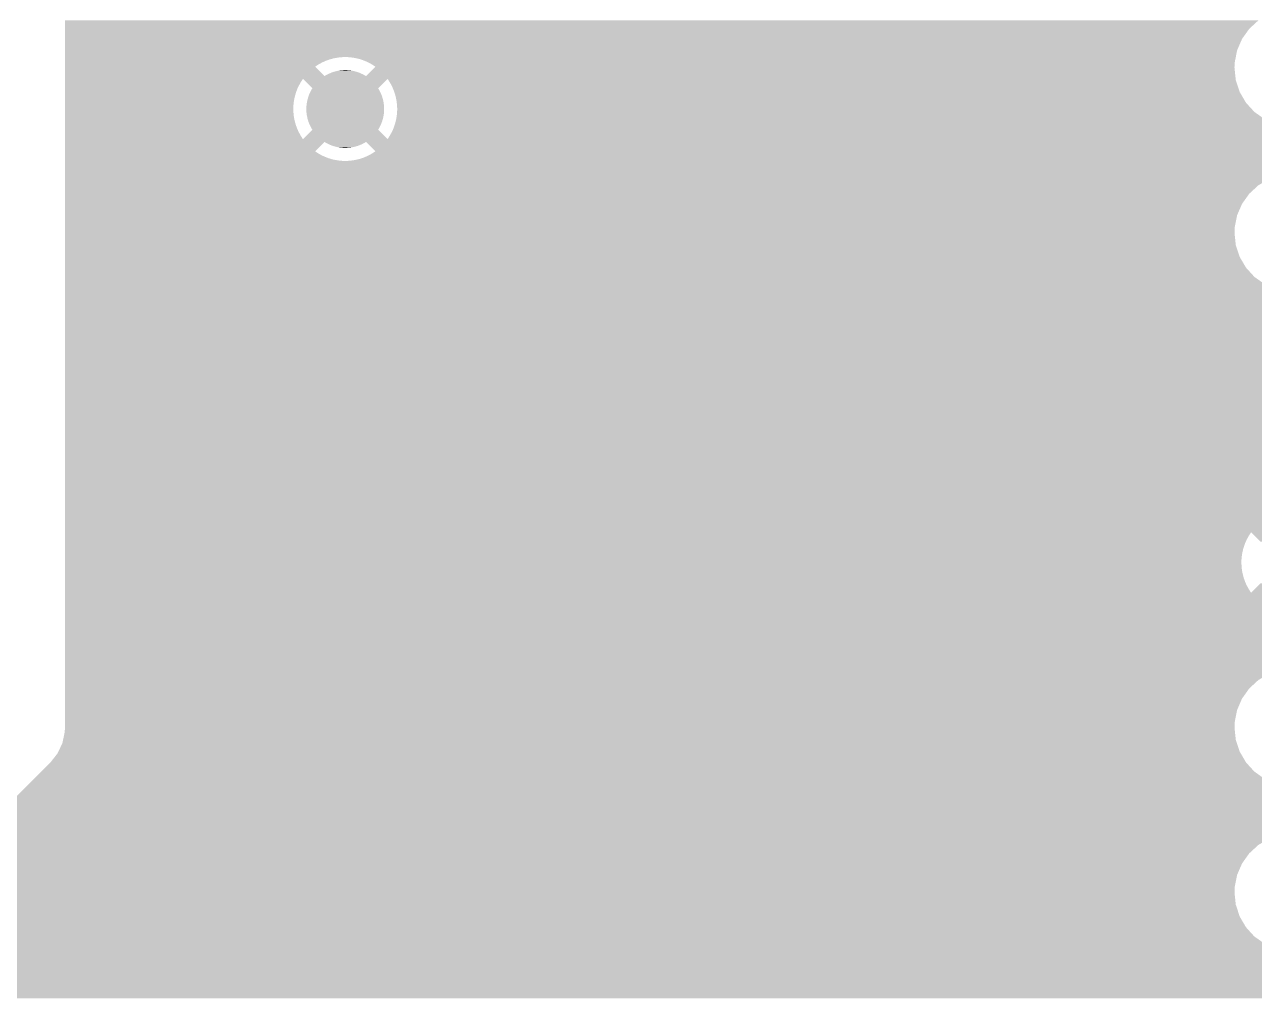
# Model space of a CAD drawing. Extents: x 295 to 953, y 10 to 290.
# Drawn here: x 656.18 to 675.13, y 181.44 to 196.4 of the extents above; entities that cross this region are included whole.
import ezdxf

# ---------------------------------------------------------------- set-up
doc = ezdxf.new("R2010")
doc.units = 0
doc.header["$LTSCALE"] = 5
doc.header["$MEASUREMENT"] = 0
doc.layers.add('FROMC1', color=7, linetype='CONTINUOUS')

msp = doc.modelspace()

# ---------------------------------------------------------------- linework, layer by layer
at = {"layer": 'FROMC1'}
for points in [[(656.805, 196.33), (656.805, 196.46), (675.048, 196.33), (675.189, 196.46)], [(656.805, 196.174), (656.805, 196.33), (674.937, 196.174), (675.048, 196.33)], [(656.805, 195.998), (656.805, 196.174), (674.861, 195.998), (674.937, 196.174)], [(656.805, 195.895), (656.805, 195.998), (674.841, 195.895), (674.861, 195.998)], [(656.805, 195.892), (656.805, 195.895), (661.048, 195.892), (661.105, 195.895)], [(656.805, 195.884), (656.805, 195.892), (660.992, 195.884), (661.048, 195.892)], [(661.162, 195.894), (661.105, 195.895), (674.841, 195.894), (674.841, 195.895)], [(661.219, 195.889), (661.162, 195.894), (674.84, 195.889), (674.841, 195.894)], [(661.275, 195.88), (661.219, 195.889), (674.838, 195.88), (674.84, 195.889)], [(656.805, 195.873), (656.805, 195.884), (660.936, 195.873), (660.992, 195.884)], [(656.805, 195.858), (656.805, 195.873), (660.881, 195.858), (660.936, 195.873)], [(656.805, 195.839), (656.805, 195.858), (660.827, 195.839), (660.881, 195.858)], [(656.805, 195.816), (656.805, 195.839), (660.775, 195.816), (660.827, 195.839)], [(656.805, 195.789), (656.805, 195.816), (660.724, 195.789), (660.775, 195.816)], [(656.805, 195.759), (656.805, 195.789), (660.676, 195.759), (660.724, 195.789)], [(656.805, 195.746), (656.805, 195.759), (660.658, 195.746), (660.676, 195.759)], [(656.805, 195.602), (656.805, 195.746), (660.802, 195.602), (660.658, 195.746)], [(661.331, 195.868), (661.275, 195.88), (674.836, 195.868), (674.838, 195.88)], [(661.385, 195.851), (661.331, 195.868), (674.832, 195.851), (674.836, 195.868)], [(661.438, 195.83), (661.385, 195.851), (674.828, 195.83), (674.832, 195.851)], [(661.481, 195.81), (661.438, 195.83), (674.824, 195.81), (674.828, 195.83)], [(661.443, 195.602), (661.571, 195.73), (674.834, 195.602), (674.821, 195.73)], [(661.49, 195.806), (661.481, 195.81), (674.824, 195.806), (674.824, 195.81)], [(661.54, 195.778), (661.49, 195.806), (674.823, 195.778), (674.824, 195.806)], [(661.587, 195.746), (661.54, 195.778), (674.821, 195.746), (674.823, 195.778)], [(661.571, 195.73), (661.587, 195.746), (674.821, 195.73), (674.821, 195.746)], [(656.805, 195.56), (656.805, 195.602), (674.839, 195.56), (674.834, 195.602)], [(656.805, 195.602), (656.805, 195.602), (660.803, 195.602), (660.802, 195.602)], [(656.805, 195.512), (656.805, 195.56), (660.44, 195.512), (660.471, 195.56)], [(656.805, 195.462), (656.805, 195.512), (660.412, 195.462), (660.44, 195.512)], [(660.616, 195.415), (660.471, 195.56), (661.629, 195.415), (661.774, 195.56)], [(660.803, 195.602), (660.831, 195.619), (661.443, 195.602), (661.413, 195.619)], [(660.831, 195.619), (660.846, 195.626), (661.413, 195.619), (661.4, 195.626)], [(660.846, 195.626), (660.875, 195.641), (661.4, 195.626), (661.369, 195.641)], [(660.875, 195.641), (660.891, 195.647), (661.369, 195.641), (661.355, 195.647)], [(660.891, 195.647), (660.921, 195.66), (661.355, 195.647), (661.323, 195.66)], [(660.921, 195.66), (660.938, 195.665), (661.323, 195.66), (661.309, 195.665)], [(660.938, 195.665), (660.968, 195.674), (661.309, 195.665), (661.275, 195.674)], [(660.968, 195.674), (660.986, 195.678), (661.275, 195.674), (661.261, 195.678)], [(660.986, 195.678), (661.016, 195.685), (661.261, 195.678), (661.226, 195.685)], [(661.016, 195.685), (661.035, 195.688), (661.226, 195.685), (661.213, 195.688)], [(661.035, 195.688), (661.065, 195.692), (661.213, 195.688), (661.176, 195.692)], [(661.065, 195.692), (661.089, 195.693), (661.176, 195.692), (661.164, 195.693)], [(661.089, 195.693), (661.115, 195.694), (661.164, 195.693), (661.115, 195.694)], [(661.788, 195.539), (661.774, 195.56), (674.841, 195.539), (674.839, 195.56)], [(661.796, 195.527), (661.788, 195.539), (674.845, 195.527), (674.841, 195.539)], [(661.825, 195.478), (661.796, 195.527), (674.861, 195.478), (674.845, 195.527)], [(656.805, 195.411), (656.805, 195.462), (660.387, 195.411), (660.412, 195.462)], [(656.805, 195.358), (656.805, 195.411), (660.367, 195.358), (660.387, 195.411)], [(656.805, 195.303), (656.805, 195.358), (660.35, 195.303), (660.367, 195.358)], [(660.556, 195.289), (660.57, 195.328), (661.69, 195.289), (661.675, 195.328)], [(660.57, 195.328), (660.574, 195.335), (661.675, 195.328), (661.672, 195.335)], [(660.574, 195.335), (660.591, 195.372), (661.672, 195.335), (661.654, 195.372)], [(660.591, 195.372), (660.595, 195.379), (661.654, 195.372), (661.65, 195.379)], [(660.595, 195.379), (660.616, 195.415), (661.65, 195.379), (661.629, 195.415)], [(661.851, 195.427), (661.825, 195.478), (674.878, 195.427), (674.861, 195.478)], [(661.872, 195.374), (661.851, 195.427), (674.895, 195.374), (674.878, 195.427)], [(661.878, 195.357), (661.872, 195.374), (674.901, 195.357), (674.895, 195.374)], [(661.89, 195.32), (661.878, 195.357), (674.923, 195.32), (674.901, 195.357)], [(661.904, 195.265), (661.89, 195.32), (674.955, 195.265), (674.923, 195.32)], [(656.805, 195.248), (656.805, 195.303), (660.337, 195.248), (660.35, 195.303)], [(656.805, 195.191), (656.805, 195.248), (660.328, 195.191), (660.337, 195.248)], [(656.805, 195.134), (656.805, 195.191), (660.323, 195.134), (660.328, 195.191)], [(656.805, 195.077), (656.805, 195.134), (660.323, 195.077), (660.323, 195.134)], [(660.523, 195.095), (660.525, 195.136), (661.722, 195.095), (661.72, 195.136)], [(660.525, 195.144), (660.53, 195.185), (661.72, 195.144), (661.715, 195.185)], [(660.525, 195.136), (660.525, 195.144), (661.72, 195.136), (661.72, 195.144)], [(660.53, 195.185), (660.532, 195.193), (661.715, 195.185), (661.714, 195.193)], [(660.532, 195.193), (660.539, 195.234), (661.714, 195.193), (661.705, 195.234)], [(660.539, 195.234), (660.542, 195.242), (661.705, 195.234), (661.704, 195.242)], [(660.542, 195.242), (660.553, 195.281), (661.704, 195.242), (661.692, 195.281)], [(660.553, 195.281), (660.556, 195.289), (661.692, 195.281), (661.69, 195.289)], [(661.915, 195.209), (661.904, 195.265), (674.988, 195.209), (674.955, 195.265)], [(661.916, 195.192), (661.915, 195.209), (674.998, 195.192), (674.988, 195.209)], [(661.921, 195.152), (661.916, 195.192), (675.034, 195.152), (674.998, 195.192)], [(661.923, 195.095), (661.921, 195.152), (675.086, 195.095), (675.034, 195.152)], [(656.805, 195.021), (656.805, 195.077), (660.326, 195.021), (660.323, 195.077)], [(656.805, 194.964), (656.805, 195.021), (660.333, 194.964), (660.326, 195.021)], [(656.805, 194.908), (656.805, 194.964), (660.345, 194.908), (660.333, 194.964)], [(660.525, 195.054), (660.523, 195.095), (661.721, 195.054), (661.722, 195.095)], [(660.525, 195.046), (660.525, 195.054), (661.72, 195.046), (661.721, 195.054)], [(660.53, 195.005), (660.525, 195.046), (661.715, 195.005), (661.72, 195.046)], [(660.531, 194.997), (660.53, 195.005), (661.714, 194.997), (661.715, 195.005)], [(660.54, 194.956), (660.531, 194.997), (661.706, 194.956), (661.714, 194.997)], [(660.541, 194.948), (660.54, 194.956), (661.704, 194.948), (661.706, 194.956)], [(660.553, 194.909), (660.541, 194.948), (661.692, 194.909), (661.704, 194.948)], [(661.907, 194.939), (661.908, 194.942), (675.283, 194.939), (675.279, 194.942)], [(661.908, 194.942), (661.917, 194.999), (675.279, 194.942), (675.2, 194.999)], [(661.917, 194.999), (661.921, 195.05), (675.2, 194.999), (675.127, 195.05)], [(661.921, 195.05), (661.922, 195.056), (675.127, 195.05), (675.123, 195.056)], [(661.922, 195.056), (661.923, 195.095), (675.123, 195.056), (675.086, 195.095)], [(656.805, 194.853), (656.805, 194.908), (660.36, 194.853), (660.345, 194.908)], [(656.805, 194.8), (656.805, 194.853), (660.379, 194.8), (660.36, 194.853)], [(656.805, 194.747), (656.805, 194.8), (660.402, 194.747), (660.379, 194.8)], [(660.471, 194.63), (660.616, 194.775), (661.774, 194.63), (661.629, 194.775)], [(660.555, 194.901), (660.553, 194.909), (661.689, 194.901), (661.692, 194.909)], [(660.57, 194.862), (660.555, 194.901), (661.675, 194.862), (661.689, 194.901)], [(660.573, 194.855), (660.57, 194.862), (661.672, 194.855), (661.675, 194.862)], [(660.591, 194.818), (660.573, 194.855), (661.654, 194.818), (661.672, 194.855)], [(660.595, 194.811), (660.591, 194.818), (661.65, 194.811), (661.654, 194.818)], [(660.616, 194.775), (660.595, 194.811), (661.629, 194.775), (661.65, 194.811)], [(661.843, 194.747), (661.858, 194.779), (702.312, 194.747), (702.298, 194.779)], [(661.858, 194.779), (661.866, 194.8), (702.298, 194.779), (702.289, 194.8)], [(661.866, 194.8), (661.875, 194.823), (702.289, 194.8), (702.281, 194.823)], [(661.875, 194.823), (661.876, 194.827), (675.728, 194.823), (675.648, 194.827)], [(661.876, 194.827), (661.878, 194.832), (675.648, 194.827), (675.619, 194.832)], [(661.878, 194.832), (661.888, 194.864), (675.619, 194.832), (675.46, 194.864)], [(661.888, 194.864), (661.895, 194.887), (675.46, 194.864), (675.406, 194.887)], [(661.895, 194.887), (661.907, 194.939), (675.406, 194.887), (675.283, 194.939)], [(656.805, 194.697), (656.805, 194.747), (660.429, 194.697), (660.402, 194.747)], [(656.805, 194.648), (656.805, 194.697), (660.459, 194.648), (660.429, 194.697)], [(656.805, 194.63), (656.805, 194.648), (660.471, 194.63), (660.459, 194.648)], [(656.805, 194.588), (656.805, 194.63), (778.724, 194.588), (778.766, 194.63)], [(656.805, 194.444), (656.805, 194.588), (660.658, 194.444), (660.802, 194.588)], [(656.805, 194.588), (656.805, 194.588), (660.802, 194.588), (660.803, 194.588)], [(660.832, 194.571), (660.803, 194.588), (661.414, 194.571), (661.443, 194.588)], [(660.845, 194.564), (660.832, 194.571), (661.399, 194.564), (661.414, 194.571)], [(660.876, 194.549), (660.845, 194.564), (661.37, 194.549), (661.399, 194.564)], [(661.587, 194.444), (661.443, 194.588), (702.568, 194.444), (702.712, 194.588)], [(661.443, 194.588), (661.443, 194.588), (702.712, 194.588), (702.713, 194.588)], [(661.774, 194.63), (661.786, 194.648), (702.381, 194.63), (702.369, 194.648)], [(661.786, 194.648), (661.805, 194.678), (702.369, 194.648), (702.35, 194.678)], [(661.805, 194.678), (661.816, 194.697), (702.35, 194.678), (702.339, 194.697)], [(661.816, 194.697), (661.833, 194.728), (702.339, 194.697), (702.322, 194.728)], [(661.833, 194.728), (661.843, 194.747), (702.322, 194.728), (702.312, 194.747)], [(656.805, 194.412), (656.805, 194.444), (660.706, 194.412), (660.658, 194.444)], [(656.805, 194.384), (656.805, 194.412), (660.755, 194.384), (660.706, 194.412)], [(656.805, 194.36), (656.805, 194.384), (660.807, 194.36), (660.755, 194.384)], [(660.89, 194.543), (660.876, 194.549), (661.354, 194.543), (661.37, 194.549)], [(660.922, 194.53), (660.89, 194.543), (661.324, 194.53), (661.354, 194.543)], [(660.936, 194.525), (660.922, 194.53), (661.307, 194.525), (661.324, 194.53)], [(660.97, 194.516), (660.936, 194.525), (661.277, 194.516), (661.307, 194.525)], [(660.984, 194.512), (660.97, 194.516), (661.259, 194.512), (661.277, 194.516)], [(661.019, 194.505), (660.984, 194.512), (661.229, 194.505), (661.259, 194.512)], [(661.032, 194.502), (661.019, 194.505), (661.21, 194.502), (661.229, 194.505)], [(661.069, 194.498), (661.032, 194.502), (661.18, 194.498), (661.21, 194.502)], [(661.081, 194.497), (661.069, 194.498), (661.156, 194.497), (661.18, 194.498)], [(661.13, 194.496), (661.081, 194.497), (661.13, 194.496), (661.156, 194.497)], [(661.437, 194.36), (661.47, 194.374), (702.717, 194.36), (702.686, 194.374)], [(661.47, 194.374), (661.489, 194.384), (702.686, 194.374), (702.665, 194.384)], [(661.489, 194.384), (661.521, 194.401), (702.665, 194.384), (702.635, 194.401)], [(661.521, 194.401), (661.539, 194.412), (702.635, 194.401), (702.616, 194.412)], [(661.539, 194.412), (661.569, 194.431), (702.616, 194.412), (702.587, 194.431)], [(661.569, 194.431), (661.587, 194.444), (702.587, 194.431), (702.568, 194.444)], [(656.805, 194.339), (656.805, 194.36), (660.86, 194.339), (660.807, 194.36)], [(656.805, 194.322), (656.805, 194.339), (660.914, 194.322), (660.86, 194.339)], [(656.805, 194.31), (656.805, 194.322), (660.97, 194.31), (660.914, 194.322)], [(656.805, 194.301), (656.805, 194.31), (661.026, 194.301), (660.97, 194.31)], [(656.805, 194.296), (656.805, 194.301), (661.083, 194.296), (661.026, 194.301)], [(656.805, 194.295), (656.805, 194.296), (661.14, 194.295), (661.083, 194.296)], [(656.805, 194.097), (656.805, 194.295), (778.233, 194.097), (778.431, 194.295)], [(661.14, 194.295), (661.154, 194.296), (703.05, 194.295), (702.993, 194.296)], [(661.154, 194.296), (661.197, 194.298), (702.993, 194.296), (702.964, 194.298)], [(661.197, 194.298), (661.215, 194.301), (702.964, 194.298), (702.936, 194.301)], [(661.215, 194.301), (661.254, 194.306), (702.936, 194.301), (702.905, 194.306)], [(661.254, 194.306), (661.273, 194.31), (702.905, 194.306), (702.88, 194.31)], [(661.273, 194.31), (661.309, 194.317), (702.88, 194.31), (702.848, 194.317)], [(661.309, 194.317), (661.329, 194.322), (702.848, 194.317), (702.824, 194.322)], [(661.329, 194.322), (661.364, 194.332), (702.824, 194.322), (702.792, 194.332)], [(661.364, 194.332), (661.384, 194.339), (702.792, 194.332), (702.77, 194.339)], [(661.384, 194.339), (661.418, 194.351), (702.77, 194.339), (702.738, 194.351)], [(661.418, 194.351), (661.437, 194.36), (702.738, 194.351), (702.717, 194.36)], [(656.805, 194.077), (656.805, 194.097), (675.537, 194.077), (675.728, 194.097)], [(656.805, 194.017), (656.805, 194.077), (675.355, 194.017), (675.537, 194.077)], [(656.805, 193.92), (656.805, 194.017), (675.189, 193.92), (675.355, 194.017)], [(656.805, 193.79), (656.805, 193.92), (675.048, 193.79), (675.189, 193.92)], [(656.805, 193.634), (656.805, 193.79), (674.937, 193.634), (675.048, 193.79)], [(656.805, 193.458), (656.805, 193.634), (674.861, 193.458), (674.937, 193.634)], [(656.805, 193.27), (656.805, 193.458), (674.824, 193.27), (674.861, 193.458)], [(656.805, 193.19), (656.805, 193.27), (674.821, 193.19), (674.824, 193.27)], [(656.805, 192.999), (656.805, 193.19), (674.841, 192.999), (674.821, 193.19)], [(656.805, 192.817), (656.805, 192.999), (674.901, 192.817), (674.841, 192.999)], [(656.805, 192.652), (656.805, 192.817), (674.998, 192.652), (674.901, 192.817)], [(656.805, 192.51), (656.805, 192.652), (675.127, 192.51), (674.998, 192.652)], [(656.805, 192.399), (656.805, 192.51), (675.283, 192.399), (675.127, 192.51)], [(656.805, 192.324), (656.805, 192.399), (675.46, 192.324), (675.283, 192.399)], [(656.805, 192.287), (656.805, 192.324), (675.648, 192.287), (675.46, 192.324)], [(656.805, 192.283), (656.805, 192.287), (675.728, 192.283), (675.648, 192.287)], [(656.805, 192.085), (656.805, 192.283), (776.221, 192.085), (776.419, 192.283)], [(656.805, 192.082), (656.805, 192.085), (679.463, 192.082), (679.52, 192.085)], [(656.805, 192.074), (656.805, 192.082), (679.407, 192.074), (679.463, 192.082)], [(656.805, 192.063), (656.805, 192.074), (679.351, 192.063), (679.407, 192.074)], [(656.805, 192.048), (656.805, 192.063), (679.296, 192.048), (679.351, 192.063)], [(656.805, 192.029), (656.805, 192.048), (679.242, 192.029), (679.296, 192.048)], [(656.805, 192.006), (656.805, 192.029), (679.19, 192.006), (679.242, 192.029)], [(656.805, 191.979), (656.805, 192.006), (679.139, 191.979), (679.19, 192.006)], [(656.805, 191.949), (656.805, 191.979), (679.091, 191.949), (679.139, 191.979)], [(656.805, 191.936), (656.805, 191.949), (679.073, 191.936), (679.091, 191.949)], [(656.805, 191.792), (656.805, 191.936), (679.217, 191.792), (679.073, 191.936)], [(656.805, 191.75), (656.805, 191.792), (775.885, 191.75), (775.928, 191.792)], [(656.805, 191.792), (656.805, 191.792), (679.218, 191.792), (679.217, 191.792)], [(656.805, 191.702), (656.805, 191.75), (678.855, 191.702), (678.886, 191.75)], [(656.805, 191.652), (656.805, 191.702), (678.827, 191.652), (678.855, 191.702)], [(656.805, 191.601), (656.805, 191.652), (678.802, 191.601), (678.827, 191.652)], [(656.805, 191.548), (656.805, 191.601), (678.782, 191.548), (678.802, 191.601)], [(656.805, 191.493), (656.805, 191.548), (678.765, 191.493), (678.782, 191.548)], [(656.805, 191.438), (656.805, 191.493), (678.752, 191.438), (678.765, 191.493)], [(656.805, 191.381), (656.805, 191.438), (678.743, 191.381), (678.752, 191.438)], [(656.805, 191.324), (656.805, 191.381), (678.738, 191.324), (678.743, 191.381)], [(656.805, 191.267), (656.805, 191.324), (678.738, 191.267), (678.738, 191.324)], [(656.805, 191.211), (656.805, 191.267), (678.741, 191.211), (678.738, 191.267)], [(656.805, 191.154), (656.805, 191.211), (678.748, 191.154), (678.741, 191.211)], [(656.805, 191.098), (656.805, 191.154), (678.76, 191.098), (678.748, 191.154)], [(656.805, 191.043), (656.805, 191.098), (678.775, 191.043), (678.76, 191.098)], [(656.805, 190.99), (656.805, 191.043), (678.794, 190.99), (678.775, 191.043)], [(656.805, 190.937), (656.805, 190.99), (678.817, 190.937), (678.794, 190.99)], [(656.805, 190.887), (656.805, 190.937), (678.844, 190.887), (678.817, 190.937)], [(656.805, 190.838), (656.805, 190.887), (678.874, 190.838), (678.844, 190.887)], [(656.805, 190.82), (656.805, 190.838), (678.886, 190.82), (678.874, 190.838)], [(656.805, 190.778), (656.805, 190.82), (774.914, 190.778), (774.956, 190.82)], [(656.805, 190.634), (656.805, 190.778), (679.073, 190.634), (679.217, 190.778)], [(656.805, 190.778), (656.805, 190.778), (679.217, 190.778), (679.218, 190.778)], [(656.805, 190.602), (656.805, 190.634), (679.121, 190.602), (679.073, 190.634)], [(656.805, 190.574), (656.805, 190.602), (679.17, 190.574), (679.121, 190.602)], [(656.805, 190.55), (656.805, 190.574), (679.222, 190.55), (679.17, 190.574)], [(656.805, 190.529), (656.805, 190.55), (679.275, 190.529), (679.222, 190.55)], [(656.805, 190.512), (656.805, 190.529), (679.329, 190.512), (679.275, 190.529)], [(656.805, 190.5), (656.805, 190.512), (679.385, 190.5), (679.329, 190.512)], [(656.805, 190.491), (656.805, 190.5), (679.441, 190.491), (679.385, 190.5)], [(656.805, 190.486), (656.805, 190.491), (679.498, 190.486), (679.441, 190.491)], [(656.805, 190.485), (656.805, 190.486), (679.555, 190.485), (679.498, 190.486)], [(656.805, 190.18), (656.805, 190.485), (774.316, 190.18), (774.621, 190.485)], [(656.805, 190.177), (656.805, 190.18), (745.503, 190.177), (745.56, 190.18)], [(656.805, 190.169), (656.805, 190.177), (745.447, 190.169), (745.503, 190.177)], [(656.805, 190.158), (656.805, 190.169), (745.391, 190.158), (745.447, 190.169)], [(656.805, 190.143), (656.805, 190.158), (745.336, 190.143), (745.391, 190.158)], [(656.805, 190.124), (656.805, 190.143), (745.282, 190.124), (745.336, 190.143)], [(656.805, 190.101), (656.805, 190.124), (745.23, 190.101), (745.282, 190.124)], [(656.805, 190.074), (656.805, 190.101), (745.179, 190.074), (745.23, 190.101)], [(656.805, 190.044), (656.805, 190.074), (745.131, 190.044), (745.179, 190.074)], [(656.805, 190.031), (656.805, 190.044), (745.113, 190.031), (745.131, 190.044)], [(656.805, 189.887), (656.805, 190.031), (745.257, 189.887), (745.113, 190.031)], [(656.805, 189.845), (656.805, 189.887), (773.98, 189.845), (774.023, 189.887)], [(656.805, 189.887), (656.805, 189.887), (745.258, 189.887), (745.257, 189.887)], [(656.805, 189.797), (656.805, 189.845), (744.895, 189.797), (744.926, 189.845)], [(656.805, 189.747), (656.805, 189.797), (744.867, 189.747), (744.895, 189.797)], [(656.805, 189.696), (656.805, 189.747), (744.842, 189.696), (744.867, 189.747)], [(656.805, 189.643), (656.805, 189.696), (744.822, 189.643), (744.842, 189.696)], [(656.805, 189.588), (656.805, 189.643), (744.805, 189.588), (744.822, 189.643)], [(656.805, 189.533), (656.805, 189.588), (744.792, 189.533), (744.805, 189.588)], [(656.805, 189.476), (656.805, 189.533), (744.783, 189.476), (744.792, 189.533)], [(656.805, 189.419), (656.805, 189.476), (744.778, 189.419), (744.783, 189.476)], [(656.805, 189.362), (656.805, 189.419), (744.778, 189.362), (744.778, 189.419)], [(656.805, 189.306), (656.805, 189.362), (744.781, 189.306), (744.778, 189.362)], [(656.805, 189.249), (656.805, 189.306), (744.788, 189.249), (744.781, 189.306)], [(656.805, 189.193), (656.805, 189.249), (744.8, 189.193), (744.788, 189.249)], [(656.805, 189.138), (656.805, 189.193), (744.815, 189.138), (744.8, 189.193)], [(656.805, 189.136), (656.805, 189.138), (744.816, 189.136), (744.815, 189.138)], [(656.805, 189.116), (656.805, 189.136), (714.839, 189.116), (715.098, 189.136)], [(656.805, 189.055), (656.805, 189.116), (714.586, 189.055), (714.839, 189.116)], [(656.805, 188.957), (656.805, 189.055), (714.346, 188.957), (714.586, 189.055)], [(656.805, 188.91), (656.805, 188.957), (714.27, 188.91), (714.346, 188.957)], [(656.805, 188.907), (656.805, 188.91), (675.653, 188.907), (675.71, 188.91)], [(656.805, 188.899), (656.805, 188.907), (675.597, 188.899), (675.653, 188.907)], [(656.805, 188.888), (656.805, 188.899), (675.541, 188.888), (675.597, 188.899)], [(656.805, 188.873), (656.805, 188.888), (675.486, 188.873), (675.541, 188.888)], [(656.805, 188.854), (656.805, 188.873), (675.432, 188.854), (675.486, 188.873)], [(656.805, 188.831), (656.805, 188.854), (675.38, 188.831), (675.432, 188.854)], [(656.805, 188.804), (656.805, 188.831), (675.329, 188.804), (675.38, 188.831)], [(656.805, 188.774), (656.805, 188.804), (675.281, 188.774), (675.329, 188.804)], [(656.805, 188.761), (656.805, 188.774), (675.263, 188.761), (675.281, 188.774)], [(656.805, 188.617), (656.805, 188.761), (675.407, 188.617), (675.263, 188.761)], [(656.805, 188.575), (656.805, 188.617), (713.859, 188.575), (713.895, 188.617)], [(656.805, 188.617), (656.805, 188.617), (675.408, 188.617), (675.407, 188.617)], [(656.805, 188.527), (656.805, 188.575), (675.045, 188.527), (675.076, 188.575)], [(656.805, 188.477), (656.805, 188.527), (675.017, 188.477), (675.045, 188.527)], [(675.221, 188.43), (675.076, 188.575), (676.234, 188.43), (676.379, 188.575)], [(656.805, 188.426), (656.805, 188.477), (674.992, 188.426), (675.017, 188.477)], [(656.805, 188.373), (656.805, 188.426), (674.972, 188.373), (674.992, 188.426)], [(656.805, 188.318), (656.805, 188.373), (674.955, 188.318), (674.972, 188.373)], [(656.805, 188.263), (656.805, 188.318), (674.942, 188.263), (674.955, 188.318)], [(656.805, 188.206), (656.805, 188.263), (674.933, 188.206), (674.942, 188.263)], [(656.805, 188.149), (656.805, 188.206), (674.928, 188.149), (674.933, 188.206)], [(656.805, 188.092), (656.805, 188.149), (674.928, 188.092), (674.928, 188.149)], [(656.805, 188.036), (656.805, 188.092), (674.931, 188.036), (674.928, 188.092)], [(656.805, 187.979), (656.805, 188.036), (674.938, 187.979), (674.931, 188.036)], [(656.805, 187.923), (656.805, 187.979), (674.95, 187.923), (674.938, 187.979)], [(656.805, 187.868), (656.805, 187.923), (674.965, 187.868), (674.95, 187.923)], [(656.805, 187.815), (656.805, 187.868), (674.984, 187.815), (674.965, 187.868)], [(656.805, 187.762), (656.805, 187.815), (675.007, 187.762), (674.984, 187.815)], [(656.805, 187.712), (656.805, 187.762), (675.034, 187.712), (675.007, 187.762)], [(675.076, 187.645), (675.221, 187.79), (676.379, 187.645), (676.234, 187.79)], [(656.805, 187.663), (656.805, 187.712), (675.064, 187.663), (675.034, 187.712)], [(656.805, 187.645), (656.805, 187.663), (675.076, 187.645), (675.064, 187.663)], [(656.805, 187.603), (656.805, 187.645), (713.447, 187.603), (713.45, 187.645)], [(656.805, 187.459), (656.805, 187.603), (675.263, 187.459), (675.407, 187.603)], [(656.805, 187.603), (656.805, 187.603), (675.407, 187.603), (675.408, 187.603)], [(656.805, 187.427), (656.805, 187.459), (675.311, 187.427), (675.263, 187.459)], [(656.805, 187.399), (656.805, 187.427), (675.36, 187.399), (675.311, 187.427)], [(656.805, 187.375), (656.805, 187.399), (675.412, 187.375), (675.36, 187.399)], [(656.805, 187.354), (656.805, 187.375), (675.465, 187.354), (675.412, 187.375)], [(656.805, 187.337), (656.805, 187.354), (675.519, 187.337), (675.465, 187.354)], [(656.805, 187.325), (656.805, 187.337), (675.575, 187.325), (675.519, 187.337)], [(656.805, 187.316), (656.805, 187.325), (675.631, 187.316), (675.575, 187.325)], [(656.805, 187.311), (656.805, 187.316), (675.688, 187.311), (675.631, 187.316)], [(656.805, 187.31), (656.805, 187.311), (675.745, 187.31), (675.688, 187.311)], [(656.805, 187.216), (656.805, 187.31), (713.457, 187.216), (713.449, 187.31)], [(656.805, 186.964), (656.805, 187.216), (713.517, 186.964), (713.457, 187.216)], [(656.805, 186.724), (656.805, 186.964), (713.616, 186.724), (713.517, 186.964)], [(656.805, 186.502), (656.805, 186.724), (713.751, 186.502), (713.616, 186.724)], [(656.805, 186.477), (656.805, 186.502), (713.773, 186.477), (713.751, 186.502)], [(656.805, 186.457), (656.805, 186.477), (675.537, 186.457), (675.728, 186.477)], [(656.805, 186.397), (656.805, 186.457), (675.355, 186.397), (675.537, 186.457)], [(656.805, 186.3), (656.805, 186.397), (675.189, 186.3), (675.355, 186.397)], [(656.805, 186.17), (656.805, 186.3), (675.048, 186.17), (675.189, 186.3)], [(656.805, 186.014), (656.805, 186.17), (674.937, 186.014), (675.048, 186.17)], [(656.805, 185.838), (656.805, 186.014), (674.861, 185.838), (674.937, 186.014)], [(656.805, 185.65), (656.805, 185.838), (674.824, 185.65), (674.861, 185.838)], [(656.776, 185.379), (656.801, 185.5), (674.841, 185.379), (674.828, 185.5)], [(656.801, 185.5), (656.805, 185.57), (674.828, 185.5), (674.821, 185.57)], [(656.805, 185.57), (656.805, 185.65), (674.821, 185.57), (674.824, 185.65)], [(656.704, 185.197), (656.765, 185.328), (674.901, 185.197), (674.858, 185.328)], [(656.765, 185.328), (656.776, 185.379), (674.858, 185.328), (674.841, 185.379)], [(656.582, 185.032), (656.69, 185.169), (674.998, 185.032), (674.918, 185.169)], [(656.69, 185.169), (656.704, 185.197), (674.918, 185.169), (674.901, 185.197)], [(656.441, 184.89), (656.581, 185.031), (675.127, 184.89), (674.998, 185.031)], [(656.581, 185.031), (656.582, 185.032), (674.998, 185.031), (674.998, 185.032)], [(656.254, 184.704), (656.33, 184.779), (675.46, 184.704), (675.283, 184.779)], [(656.33, 184.779), (656.441, 184.89), (675.283, 184.779), (675.127, 184.89)], [(655.946, 184.396), (656.198, 184.648), (768.694, 184.396), (768.798, 184.648)], [(656.198, 184.648), (656.213, 184.663), (768.798, 184.648), (768.808, 184.663)], [(656.213, 184.663), (656.217, 184.667), (675.728, 184.663), (675.648, 184.667)], [(656.217, 184.667), (656.254, 184.704), (675.648, 184.667), (675.46, 184.704)], [(655.747, 184.253), (655.894, 184.349), (768.635, 184.253), (768.675, 184.349)], [(655.894, 184.349), (655.946, 184.396), (768.675, 184.349), (768.694, 184.396)], [(583.018, 183.937), (583.018, 184.173), (768.506, 183.937), (768.603, 184.173)], [(655.408, 184.173), (655.582, 184.193), (768.603, 184.173), (768.611, 184.193)], [(655.582, 184.193), (655.747, 184.253), (768.611, 184.193), (768.635, 184.253)], [(583.018, 183.917), (583.018, 183.937), (675.537, 183.917), (675.728, 183.937)], [(583.018, 183.857), (583.018, 183.917), (675.355, 183.857), (675.537, 183.917)], [(583.018, 183.76), (583.018, 183.857), (675.189, 183.76), (675.355, 183.857)], [(583.018, 183.63), (583.018, 183.76), (675.048, 183.63), (675.189, 183.76)], [(583.018, 183.474), (583.018, 183.63), (674.937, 183.474), (675.048, 183.63)], [(583.018, 183.302), (583.018, 183.474), (674.863, 183.302), (674.937, 183.474)], [(603.417, 183.298), (603.338, 183.302), (674.861, 183.298), (674.863, 183.302)], [(603.606, 183.261), (603.419, 183.298), (674.854, 183.261), (674.861, 183.298)], [(603.782, 183.186), (603.606, 183.261), (674.839, 183.186), (674.854, 183.261)], [(603.888, 183.11), (603.782, 183.186), (674.824, 183.11), (674.839, 183.186)], [(603.938, 183.075), (603.888, 183.11), (674.823, 183.075), (674.824, 183.11)], [(603.979, 183.03), (603.938, 183.075), (674.821, 183.03), (674.823, 183.075)], [(604.067, 182.933), (603.979, 183.03), (674.831, 182.933), (674.821, 183.03)], [(604.122, 182.839), (604.067, 182.933), (674.841, 182.839), (674.831, 182.933)], [(604.164, 182.768), (604.122, 182.839), (674.865, 182.768), (674.841, 182.839)], [(604.201, 182.657), (604.164, 182.768), (674.901, 182.657), (674.865, 182.768)], [(604.224, 182.586), (604.201, 182.657), (674.943, 182.586), (674.901, 182.657)], [(604.234, 182.492), (604.224, 182.586), (674.998, 182.492), (674.943, 182.586)], [(604.244, 182.395), (604.234, 182.492), (675.086, 182.395), (674.998, 182.492)], [(604.226, 182.239), (604.241, 182.315), (675.283, 182.239), (675.177, 182.315)], [(604.241, 182.315), (604.242, 182.35), (675.177, 182.315), (675.127, 182.35)], [(604.242, 182.35), (604.244, 182.395), (675.127, 182.35), (675.086, 182.395)], [(604.154, 182.012), (604.202, 182.123), (727.354, 182.012), (727.392, 182.123)], [(604.202, 182.123), (604.204, 182.127), (675.728, 182.123), (675.648, 182.127)], [(604.204, 182.127), (604.211, 182.164), (675.646, 182.127), (675.46, 182.164)], [(604.204, 182.127), (604.204, 182.127), (675.648, 182.127), (675.646, 182.127)], [(604.211, 182.164), (604.226, 182.239), (675.46, 182.164), (675.283, 182.239)], [(604.022, 181.802), (604.128, 181.951), (727.326, 181.802), (727.346, 181.951)], [(604.128, 181.951), (604.154, 182.012), (727.346, 181.951), (727.354, 182.012)], [(603.876, 181.665), (603.979, 181.76), (727.334, 181.665), (727.325, 181.76)], [(603.979, 181.76), (604.017, 181.795), (727.325, 181.76), (727.326, 181.795)], [(604.017, 181.795), (604.022, 181.802), (727.326, 181.795), (727.326, 181.802)], [(603.338, 181.488), (603.528, 181.508), (727.363, 181.488), (727.357, 181.508)], [(603.528, 181.508), (603.652, 181.549), (727.357, 181.508), (727.345, 181.549)], [(603.652, 181.549), (603.71, 181.568), (727.345, 181.549), (727.344, 181.568)], [(603.71, 181.568), (603.876, 181.665), (727.344, 181.568), (727.334, 181.665)], [(583.018, 181.397), (583.018, 181.488), (727.39, 181.397), (727.363, 181.488)]]:
    msp.add_solid(points, dxfattribs=at)

doc.saveas('drawing.dxf')
